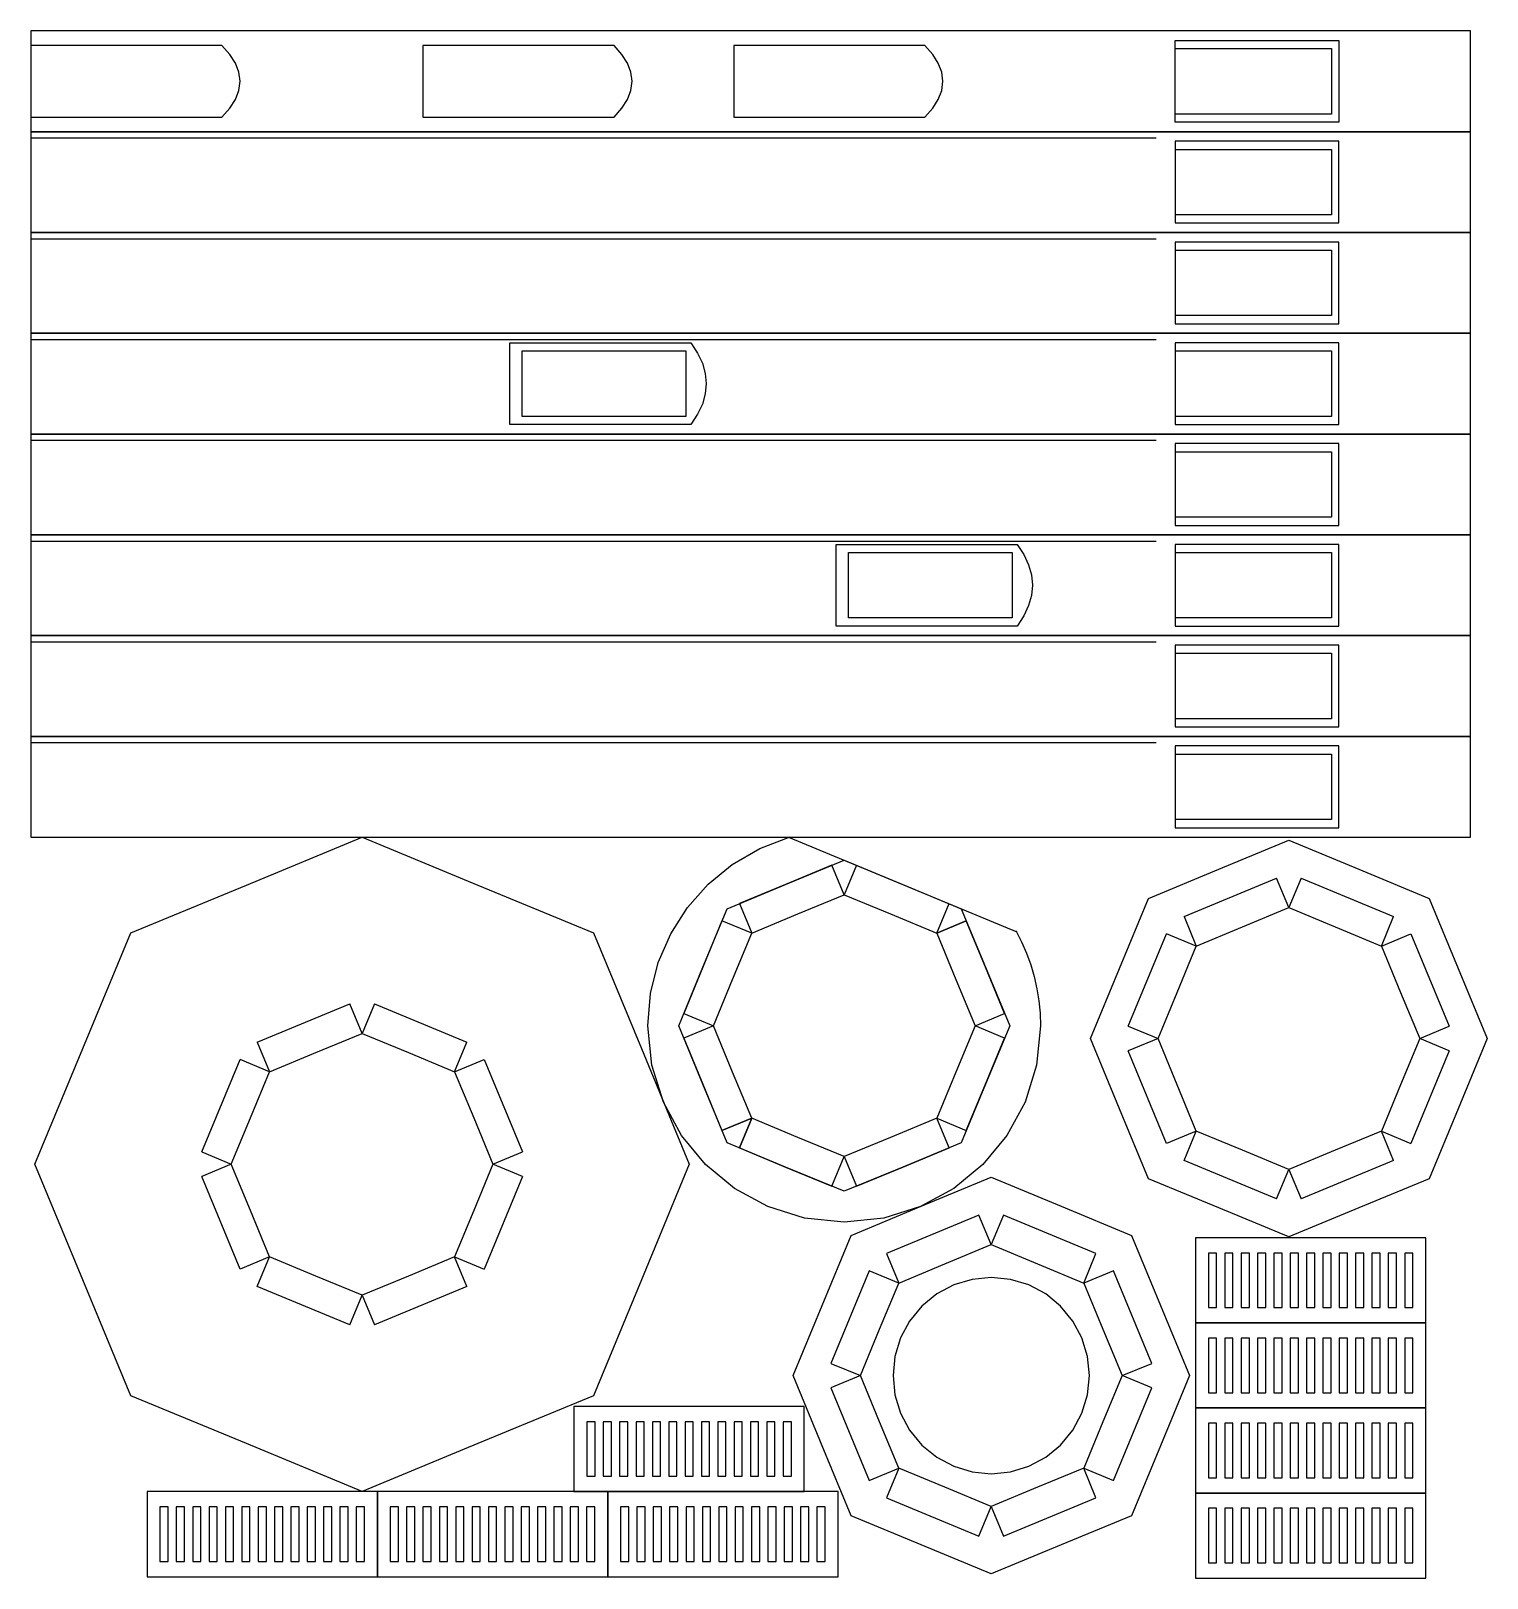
# Model space of a CAD drawing. Extents: x -11.9 to -0.7, y -5.9 to 5.9.
import ezdxf

# ---------------------------------------------------------------- set-up
doc = ezdxf.new("R2010")
doc.units = 0
doc.layers.add('LAYER_1', color=7, linetype='CONTINUOUS')

msp = doc.modelspace()

# ---------------------------------------------------------------- linework, layer by layer
at = {"layer": 'LAYER_1', "color": 1}
for points in [[(-11.875, 5.115), (-0.875, 5.115), (-0.875, 5.885), (-11.875, 5.885), (-11.875, 5.115)], [(-11.875, 5.225), (-10.415, 5.225), (-10.355, 5.294), (-10.312, 5.362), (-10.286, 5.431), (-10.277, 5.5), (-10.286, 5.569), (-10.312, 5.638), (-10.355, 5.706), (-10.415, 5.775), (-11.875, 5.775), (-11.875, 5.225)], [(-8.879, 5.225), (-7.419, 5.225), (-7.359, 5.294), (-7.316, 5.362), (-7.29, 5.431), (-7.281, 5.5), (-7.29, 5.569), (-7.316, 5.638), (-7.359, 5.706), (-7.419, 5.775), (-8.879, 5.775), (-8.879, 5.225)], [(-6.504, 5.225), (-5.044, 5.225), (-4.984, 5.294), (-4.941, 5.362), (-4.915, 5.431), (-4.906, 5.5), (-4.915, 5.569), (-4.941, 5.638), (-4.984, 5.706), (-5.044, 5.775), (-6.504, 5.775), (-6.504, 5.225)], [(-11.875, 4.345), (-0.875, 4.345), (-0.875, 5.115), (-11.875, 5.115), (-11.875, 4.345)], [(-11.875, 3.575), (-0.875, 3.575), (-0.875, 4.345), (-11.875, 4.345), (-11.875, 3.575)], [(-11.875, 2.805), (-0.875, 2.805), (-0.875, 3.575), (-11.875, 3.575), (-11.875, 2.805)], [(-11.875, 2.035), (-0.875, 2.035), (-0.875, 2.805), (-11.875, 2.805), (-11.875, 2.035)], [(-11.875, 1.265), (-0.875, 1.265), (-0.875, 2.035), (-11.875, 2.035), (-11.875, 1.265)], [(-11.875, 0.495), (-0.875, 0.495), (-0.875, 1.265), (-11.875, 1.265), (-11.875, 0.495)], [(-11.875, -0.275), (-0.875, -0.275), (-0.875, 0.495), (-11.875, 0.495), (-11.875, -0.275)], [(-9.344, -0.275), (-8.46, -0.641), (-7.576, -1.007), (-7.21, -1.891), (-6.844, -2.775), (-7.21, -3.659), (-7.576, -4.543), (-8.46, -4.909), (-9.344, -5.275), (-10.228, -4.909), (-11.112, -4.543), (-11.478, -3.659), (-11.844, -2.775), (-11.478, -1.891), (-11.112, -1.007), (-10.228, -0.641), (-9.344, -0.275)], [(-2.262, -0.299), (-1.727, -0.521), (-1.191, -0.743), (-0.969, -1.278), (-0.747, -1.814), (-0.969, -2.35), (-1.191, -2.885), (-1.727, -3.107), (-2.262, -3.329), (-2.798, -3.107), (-3.334, -2.885), (-3.556, -2.35), (-3.777, -1.814), (-3.556, -1.278), (-3.334, -0.743), (-2.798, -0.521), (-2.262, -0.299)], [(-5.66, -0.451), (-5.213, -0.636), (-4.766, -0.822), (-4.581, -1.269), (-4.395, -1.716), (-4.581, -2.163), (-4.766, -2.611), (-5.213, -2.796), (-5.66, -2.981), (-6.108, -2.796), (-6.555, -2.611), (-6.74, -2.163), (-6.925, -1.716), (-6.74, -1.269), (-6.555, -0.822), (-6.108, -0.636), (-5.66, -0.451)], [(-5.66, -0.716), (-5.307, -0.862), (-4.953, -1.009), (-4.807, -1.362), (-4.66, -1.716), (-4.807, -2.07), (-4.953, -2.423), (-5.307, -2.57), (-5.66, -2.716), (-6.014, -2.57), (-6.367, -2.423), (-6.514, -2.07), (-6.66, -1.716), (-6.514, -1.362), (-6.367, -1.009), (-6.014, -0.862), (-5.66, -0.716)], [(-2.262, -0.814), (-1.909, -0.96), (-1.555, -1.107), (-1.409, -1.461), (-1.262, -1.814), (-1.409, -2.168), (-1.555, -2.521), (-1.909, -2.668), (-2.262, -2.814), (-2.616, -2.668), (-2.97, -2.521), (-3.116, -2.168), (-3.262, -1.814), (-3.116, -1.461), (-2.97, -1.107), (-2.616, -0.96), (-2.262, -0.814)], [(-9.344, -1.775), (-8.99, -1.921), (-8.637, -2.068), (-8.49, -2.421), (-8.344, -2.775), (-8.49, -3.129), (-8.637, -3.482), (-8.99, -3.629), (-9.344, -3.775), (-9.697, -3.629), (-10.051, -3.482), (-10.197, -3.129), (-10.344, -2.775), (-10.197, -2.421), (-10.051, -2.068), (-9.697, -1.921), (-9.344, -1.775)], [(-4.536, -2.874), (-4.001, -3.096), (-3.465, -3.318), (-3.243, -3.854), (-3.021, -4.389), (-3.243, -4.925), (-3.465, -5.461), (-4.001, -5.683), (-4.536, -5.904), (-5.072, -5.683), (-5.608, -5.461), (-5.829, -4.925), (-6.051, -4.389), (-5.829, -3.854), (-5.608, -3.318), (-5.072, -3.096), (-4.536, -2.874)], [(-2.976, -3.987), (-1.216, -3.987), (-1.216, -3.337), (-2.976, -3.337), (-2.976, -3.987)], [(-2.877, -3.87), (-2.814, -3.87), (-2.814, -3.453), (-2.877, -3.453), (-2.877, -3.87)], [(-2.752, -3.87), (-2.689, -3.87), (-2.689, -3.453), (-2.752, -3.453), (-2.752, -3.87)], [(-2.627, -3.87), (-2.564, -3.87), (-2.564, -3.453), (-2.627, -3.453), (-2.627, -3.87)], [(-2.502, -3.87), (-2.439, -3.87), (-2.439, -3.453), (-2.502, -3.453), (-2.502, -3.87)], [(-2.377, -3.87), (-2.314, -3.87), (-2.314, -3.453), (-2.377, -3.453), (-2.377, -3.87)], [(-2.252, -3.87), (-2.189, -3.87), (-2.189, -3.453), (-2.252, -3.453), (-2.252, -3.87)], [(-2.127, -3.87), (-2.064, -3.87), (-2.064, -3.453), (-2.127, -3.453), (-2.127, -3.87)], [(-2.002, -3.87), (-1.939, -3.87), (-1.939, -3.453), (-2.002, -3.453), (-2.002, -3.87)], [(-1.877, -3.87), (-1.814, -3.87), (-1.814, -3.453), (-1.877, -3.453), (-1.877, -3.87)], [(-1.752, -3.87), (-1.689, -3.87), (-1.689, -3.453), (-1.752, -3.453), (-1.752, -3.87)], [(-1.627, -3.87), (-1.564, -3.87), (-1.564, -3.453), (-1.627, -3.453), (-1.627, -3.87)], [(-1.502, -3.87), (-1.439, -3.87), (-1.439, -3.453), (-1.502, -3.453), (-1.502, -3.87)], [(-1.377, -3.87), (-1.314, -3.87), (-1.314, -3.453), (-1.377, -3.453), (-1.377, -3.87)], [(-4.536, -3.639), (-4.683, -3.654), (-4.823, -3.696), (-4.953, -3.766), (-5.067, -3.859), (-5.16, -3.973), (-5.229, -4.102), (-5.272, -4.243), (-5.286, -4.389), (-5.272, -4.536), (-5.229, -4.676), (-5.16, -4.806), (-5.067, -4.92), (-4.953, -5.013), (-4.823, -5.082), (-4.683, -5.125), (-4.536, -5.139), (-4.39, -5.125), (-4.249, -5.082), (-4.12, -5.013), (-4.006, -4.92), (-3.913, -4.806), (-3.843, -4.676), (-3.801, -4.536), (-3.786, -4.389), (-3.801, -4.243), (-3.843, -4.102), (-3.913, -3.973), (-4.006, -3.859), (-4.12, -3.766), (-4.249, -3.696), (-4.39, -3.654)], [(-2.976, -4.637), (-1.216, -4.637), (-1.216, -3.987), (-2.976, -3.987), (-2.976, -4.637)], [(-2.877, -4.52), (-2.814, -4.52), (-2.814, -4.103), (-2.877, -4.103), (-2.877, -4.52)], [(-2.752, -4.52), (-2.689, -4.52), (-2.689, -4.103), (-2.752, -4.103), (-2.752, -4.52)], [(-2.627, -4.52), (-2.564, -4.52), (-2.564, -4.103), (-2.627, -4.103), (-2.627, -4.52)], [(-2.502, -4.52), (-2.439, -4.52), (-2.439, -4.103), (-2.502, -4.103), (-2.502, -4.52)], [(-2.377, -4.52), (-2.314, -4.52), (-2.314, -4.103), (-2.377, -4.103), (-2.377, -4.52)], [(-2.252, -4.52), (-2.189, -4.52), (-2.189, -4.103), (-2.252, -4.103), (-2.252, -4.52)], [(-2.127, -4.52), (-2.064, -4.52), (-2.064, -4.103), (-2.127, -4.103), (-2.127, -4.52)], [(-2.002, -4.52), (-1.939, -4.52), (-1.939, -4.103), (-2.002, -4.103), (-2.002, -4.52)], [(-1.877, -4.52), (-1.814, -4.52), (-1.814, -4.103), (-1.877, -4.103), (-1.877, -4.52)], [(-1.752, -4.52), (-1.689, -4.52), (-1.689, -4.103), (-1.752, -4.103), (-1.752, -4.52)], [(-1.627, -4.52), (-1.564, -4.52), (-1.564, -4.103), (-1.627, -4.103), (-1.627, -4.52)], [(-1.502, -4.52), (-1.439, -4.52), (-1.439, -4.103), (-1.502, -4.103), (-1.502, -4.52)], [(-1.377, -4.52), (-1.314, -4.52), (-1.314, -4.103), (-1.377, -4.103), (-1.377, -4.52)], [(-7.725, -5.276), (-5.965, -5.276), (-5.965, -4.626), (-7.725, -4.626), (-7.725, -5.276)], [(-2.976, -5.287), (-1.216, -5.287), (-1.216, -4.637), (-2.976, -4.637), (-2.976, -5.287)], [(-7.626, -5.159), (-7.564, -5.159), (-7.564, -4.742), (-7.626, -4.742), (-7.626, -5.159)], [(-7.501, -5.159), (-7.439, -5.159), (-7.439, -4.742), (-7.501, -4.742), (-7.501, -5.159)], [(-7.376, -5.159), (-7.314, -5.159), (-7.314, -4.742), (-7.376, -4.742), (-7.376, -5.159)], [(-7.251, -5.159), (-7.189, -5.159), (-7.189, -4.742), (-7.251, -4.742), (-7.251, -5.159)], [(-7.126, -5.159), (-7.064, -5.159), (-7.064, -4.742), (-7.126, -4.742), (-7.126, -5.159)], [(-7.001, -5.159), (-6.939, -5.159), (-6.939, -4.742), (-7.001, -4.742), (-7.001, -5.159)], [(-6.876, -5.159), (-6.814, -5.159), (-6.814, -4.742), (-6.876, -4.742), (-6.876, -5.159)], [(-6.751, -5.159), (-6.689, -5.159), (-6.689, -4.742), (-6.751, -4.742), (-6.751, -5.159)], [(-6.626, -5.159), (-6.564, -5.159), (-6.564, -4.742), (-6.626, -4.742), (-6.626, -5.159)], [(-6.501, -5.159), (-6.439, -5.159), (-6.439, -4.742), (-6.501, -4.742), (-6.501, -5.159)], [(-6.376, -5.159), (-6.314, -5.159), (-6.314, -4.742), (-6.376, -4.742), (-6.376, -5.159)], [(-6.251, -5.159), (-6.189, -5.159), (-6.189, -4.742), (-6.251, -4.742), (-6.251, -5.159)], [(-6.126, -5.159), (-6.064, -5.159), (-6.064, -4.742), (-6.126, -4.742), (-6.126, -5.159)], [(-2.877, -5.17), (-2.814, -5.17), (-2.814, -4.753), (-2.877, -4.753), (-2.877, -5.17)], [(-2.752, -5.17), (-2.689, -5.17), (-2.689, -4.753), (-2.752, -4.753), (-2.752, -5.17)], [(-2.627, -5.17), (-2.564, -5.17), (-2.564, -4.753), (-2.627, -4.753), (-2.627, -5.17)], [(-2.502, -5.17), (-2.439, -5.17), (-2.439, -4.753), (-2.502, -4.753), (-2.502, -5.17)], [(-2.377, -5.17), (-2.314, -5.17), (-2.314, -4.753), (-2.377, -4.753), (-2.377, -5.17)], [(-2.252, -5.17), (-2.189, -5.17), (-2.189, -4.753), (-2.252, -4.753), (-2.252, -5.17)], [(-2.127, -5.17), (-2.064, -5.17), (-2.064, -4.753), (-2.127, -4.753), (-2.127, -5.17)], [(-2.002, -5.17), (-1.939, -5.17), (-1.939, -4.753), (-2.002, -4.753), (-2.002, -5.17)], [(-1.877, -5.17), (-1.814, -5.17), (-1.814, -4.753), (-1.877, -4.753), (-1.877, -5.17)], [(-1.752, -5.17), (-1.689, -5.17), (-1.689, -4.753), (-1.752, -4.753), (-1.752, -5.17)], [(-1.627, -5.17), (-1.564, -5.17), (-1.564, -4.753), (-1.627, -4.753), (-1.627, -5.17)], [(-1.502, -5.17), (-1.439, -5.17), (-1.439, -4.753), (-1.502, -4.753), (-1.502, -5.17)], [(-1.377, -5.17), (-1.314, -5.17), (-1.314, -4.753), (-1.377, -4.753), (-1.377, -5.17)], [(-10.987, -5.926), (-9.227, -5.926), (-9.227, -5.276), (-10.987, -5.276), (-10.987, -5.926)], [(-9.227, -5.926), (-7.467, -5.926), (-7.467, -5.276), (-9.227, -5.276), (-9.227, -5.926)], [(-7.467, -5.926), (-5.707, -5.926), (-5.707, -5.276), (-7.467, -5.276), (-7.467, -5.926)], [(-2.976, -5.937), (-1.216, -5.937), (-1.216, -5.287), (-2.976, -5.287), (-2.976, -5.937)], [(-10.889, -5.809), (-10.826, -5.809), (-10.826, -5.392), (-10.889, -5.392), (-10.889, -5.809)], [(-10.764, -5.809), (-10.701, -5.809), (-10.701, -5.392), (-10.764, -5.392), (-10.764, -5.809)], [(-10.639, -5.809), (-10.576, -5.809), (-10.576, -5.392), (-10.639, -5.392), (-10.639, -5.809)], [(-10.514, -5.809), (-10.451, -5.809), (-10.451, -5.392), (-10.514, -5.392), (-10.514, -5.809)], [(-10.389, -5.809), (-10.326, -5.809), (-10.326, -5.392), (-10.389, -5.392), (-10.389, -5.809)], [(-10.264, -5.809), (-10.201, -5.809), (-10.201, -5.392), (-10.264, -5.392), (-10.264, -5.809)], [(-10.139, -5.809), (-10.076, -5.809), (-10.076, -5.392), (-10.139, -5.392), (-10.139, -5.809)], [(-10.014, -5.809), (-9.951, -5.809), (-9.951, -5.392), (-10.014, -5.392), (-10.014, -5.809)], [(-9.889, -5.809), (-9.826, -5.809), (-9.826, -5.392), (-9.889, -5.392), (-9.889, -5.809)], [(-9.764, -5.809), (-9.701, -5.809), (-9.701, -5.392), (-9.764, -5.392), (-9.764, -5.809)], [(-9.639, -5.809), (-9.576, -5.809), (-9.576, -5.392), (-9.639, -5.392), (-9.639, -5.809)], [(-9.514, -5.809), (-9.451, -5.809), (-9.451, -5.392), (-9.514, -5.392), (-9.514, -5.809)], [(-9.389, -5.809), (-9.326, -5.809), (-9.326, -5.392), (-9.389, -5.392), (-9.389, -5.809)], [(-9.129, -5.809), (-9.066, -5.809), (-9.066, -5.392), (-9.129, -5.392), (-9.129, -5.809)], [(-9.004, -5.809), (-8.941, -5.809), (-8.941, -5.392), (-9.004, -5.392), (-9.004, -5.809)], [(-8.879, -5.809), (-8.816, -5.809), (-8.816, -5.392), (-8.879, -5.392), (-8.879, -5.809)], [(-8.754, -5.809), (-8.691, -5.809), (-8.691, -5.392), (-8.754, -5.392), (-8.754, -5.809)], [(-8.629, -5.809), (-8.566, -5.809), (-8.566, -5.392), (-8.629, -5.392), (-8.629, -5.809)], [(-8.504, -5.809), (-8.441, -5.809), (-8.441, -5.392), (-8.504, -5.392), (-8.504, -5.809)], [(-8.379, -5.809), (-8.316, -5.809), (-8.316, -5.392), (-8.379, -5.392), (-8.379, -5.809)], [(-8.254, -5.809), (-8.191, -5.809), (-8.191, -5.392), (-8.254, -5.392), (-8.254, -5.809)], [(-8.129, -5.809), (-8.066, -5.809), (-8.066, -5.392), (-8.129, -5.392), (-8.129, -5.809)], [(-8.004, -5.809), (-7.941, -5.809), (-7.941, -5.392), (-8.004, -5.392), (-8.004, -5.809)], [(-7.879, -5.809), (-7.816, -5.809), (-7.816, -5.392), (-7.879, -5.392), (-7.879, -5.809)], [(-7.754, -5.809), (-7.691, -5.809), (-7.691, -5.392), (-7.754, -5.392), (-7.754, -5.809)], [(-7.629, -5.809), (-7.566, -5.809), (-7.566, -5.392), (-7.629, -5.392), (-7.629, -5.809)], [(-7.369, -5.809), (-7.306, -5.809), (-7.306, -5.392), (-7.369, -5.392), (-7.369, -5.809)], [(-7.244, -5.809), (-7.181, -5.809), (-7.181, -5.392), (-7.244, -5.392), (-7.244, -5.809)], [(-7.119, -5.809), (-7.056, -5.809), (-7.056, -5.392), (-7.119, -5.392), (-7.119, -5.809)], [(-6.994, -5.809), (-6.931, -5.809), (-6.931, -5.392), (-6.994, -5.392), (-6.994, -5.809)], [(-6.869, -5.809), (-6.806, -5.809), (-6.806, -5.392), (-6.869, -5.392), (-6.869, -5.809)], [(-6.744, -5.809), (-6.681, -5.809), (-6.681, -5.392), (-6.744, -5.392), (-6.744, -5.809)], [(-6.619, -5.809), (-6.556, -5.809), (-6.556, -5.392), (-6.619, -5.392), (-6.619, -5.809)], [(-6.494, -5.809), (-6.431, -5.809), (-6.431, -5.392), (-6.494, -5.392), (-6.494, -5.809)], [(-6.369, -5.809), (-6.306, -5.809), (-6.306, -5.392), (-6.369, -5.392), (-6.369, -5.809)], [(-6.244, -5.809), (-6.181, -5.809), (-6.181, -5.392), (-6.244, -5.392), (-6.244, -5.809)], [(-6.119, -5.809), (-6.056, -5.809), (-6.056, -5.392), (-6.119, -5.392), (-6.119, -5.809)], [(-5.994, -5.809), (-5.931, -5.809), (-5.931, -5.392), (-5.994, -5.392), (-5.994, -5.809)], [(-5.869, -5.809), (-5.806, -5.809), (-5.806, -5.392), (-5.869, -5.392), (-5.869, -5.809)], [(-2.877, -5.82), (-2.814, -5.82), (-2.814, -5.403), (-2.877, -5.403), (-2.877, -5.82)], [(-2.752, -5.82), (-2.689, -5.82), (-2.689, -5.403), (-2.752, -5.403), (-2.752, -5.82)], [(-2.627, -5.82), (-2.564, -5.82), (-2.564, -5.403), (-2.627, -5.403), (-2.627, -5.82)], [(-2.502, -5.82), (-2.439, -5.82), (-2.439, -5.403), (-2.502, -5.403), (-2.502, -5.82)], [(-2.377, -5.82), (-2.314, -5.82), (-2.314, -5.403), (-2.377, -5.403), (-2.377, -5.82)], [(-2.252, -5.82), (-2.189, -5.82), (-2.189, -5.403), (-2.252, -5.403), (-2.252, -5.82)], [(-2.127, -5.82), (-2.064, -5.82), (-2.064, -5.403), (-2.127, -5.403), (-2.127, -5.82)], [(-2.002, -5.82), (-1.939, -5.82), (-1.939, -5.403), (-2.002, -5.403), (-2.002, -5.82)], [(-1.877, -5.82), (-1.814, -5.82), (-1.814, -5.403), (-1.877, -5.403), (-1.877, -5.82)], [(-1.752, -5.82), (-1.689, -5.82), (-1.689, -5.403), (-1.752, -5.403), (-1.752, -5.82)], [(-1.627, -5.82), (-1.564, -5.82), (-1.564, -5.403), (-1.627, -5.403), (-1.627, -5.82)], [(-1.502, -5.82), (-1.439, -5.82), (-1.439, -5.403), (-1.502, -5.403), (-1.502, -5.82)], [(-1.377, -5.82), (-1.314, -5.82), (-1.314, -5.403), (-1.377, -5.403), (-1.377, -5.82)]]:
    msp.add_lwpolyline(points, close=True, dxfattribs=at)
at = {"layer": 'LAYER_1', "color": 4}
for points in [[(-3.13, 5.812), (-1.88, 5.812), (-1.88, 5.188), (-3.13, 5.188), (-3.13, 5.812)], [(-3.13, 4.418), (-1.88, 4.418), (-1.88, 5.043), (-3.13, 5.043), (-3.13, 4.418)], [(-3.13, 3.647), (-1.88, 3.647), (-1.88, 4.272), (-3.13, 4.272), (-3.13, 3.647)], [(-6.832, 2.877), (-8.215, 2.877), (-8.215, 3.502), (-6.832, 3.502), (-6.781, 3.424), (-6.744, 3.346), (-6.723, 3.268), (-6.715, 3.19), (-6.723, 3.112), (-6.744, 3.034), (-6.781, 2.956), (-6.832, 2.877)], [(-8.12, 3.44), (-6.87, 3.44), (-6.87, 2.94), (-8.12, 2.94), (-8.12, 3.44)], [(-3.13, 2.877), (-1.88, 2.877), (-1.88, 3.502), (-3.13, 3.502), (-3.13, 2.877)], [(-3.13, 2.107), (-1.88, 2.107), (-1.88, 2.732), (-3.13, 2.732), (-3.13, 2.107)], [(-4.338, 1.337), (-5.722, 1.337), (-5.722, 1.962), (-4.338, 1.962), (-4.287, 1.884), (-4.251, 1.806), (-4.229, 1.728), (-4.222, 1.65), (-4.229, 1.572), (-4.251, 1.494), (-4.287, 1.416), (-4.338, 1.337)], [(-5.627, 1.9), (-4.377, 1.9), (-4.377, 1.4), (-5.627, 1.4), (-5.627, 1.9)], [(-3.13, 1.337), (-1.88, 1.337), (-1.88, 1.962), (-3.13, 1.962), (-3.13, 1.337)], [(-3.13, 0.568), (-1.88, 0.568), (-1.88, 1.192), (-3.13, 1.192), (-3.13, 0.568)], [(-3.13, -0.203), (-1.88, -0.203), (-1.88, 0.422), (-3.13, 0.422), (-3.13, -0.203)]]:
    msp.add_lwpolyline(points, close=True, dxfattribs=at)
for points in [[(-3.13, 5.75), (-1.937, 5.75), (-1.937, 5.25), (-3.13, 5.25)], [(-3.13, 4.98), (-1.937, 4.98), (-1.937, 4.48), (-3.13, 4.48)], [(-3.13, 4.21), (-1.937, 4.21), (-1.937, 3.71), (-3.13, 3.71)], [(-3.13, 3.44), (-1.937, 3.44), (-1.937, 2.94), (-3.13, 2.94)], [(-3.13, 2.67), (-1.937, 2.67), (-1.937, 2.17), (-3.13, 2.17)], [(-3.13, 1.9), (-1.937, 1.9), (-1.937, 1.4), (-3.13, 1.4)], [(-3.13, 1.13), (-1.937, 1.13), (-1.937, 0.63), (-3.13, 0.63)], [(-3.13, 0.36), (-1.937, 0.36), (-1.937, -0.14), (-3.13, -0.14)]]:
    msp.add_lwpolyline(points, dxfattribs=at)
at = {"layer": 'LAYER_1'}
for points in [[(-3.275, 5.065), (-11.875, 5.065)], [(-3.275, 4.295), (-11.875, 4.295)], [(-3.275, 3.525), (-11.875, 3.525)], [(-3.275, 2.755), (-11.875, 2.755)], [(-3.275, 1.985), (-11.875, 1.985)], [(-3.275, 1.215), (-11.875, 1.215)], [(-3.275, 0.445), (-11.875, 0.445)]]:
    msp.add_lwpolyline(points, dxfattribs=at)
at = {"layer": 'LAYER_1', "color": 1}
for points in [[(-4.348, -0.989), (-4.305, -1.074), (-4.267, -1.161), (-4.235, -1.25), (-4.208, -1.34), (-4.187, -1.433), (-4.172, -1.526), (-4.163, -1.621), (-4.16, -1.716), (-4.191, -2.018), (-4.278, -2.3), (-4.416, -2.555), (-4.6, -2.777), (-4.822, -2.96), (-5.076, -3.098), (-5.358, -3.186), (-5.66, -3.216), (-5.963, -3.186), (-6.244, -3.098), (-6.499, -2.96), (-6.721, -2.777), (-6.904, -2.555), (-7.042, -2.3), (-7.13, -2.018), (-7.16, -1.716), (-7.14, -1.47), (-7.081, -1.234), (-6.986, -1.014), (-6.858, -0.813), (-6.7, -0.635), (-6.515, -0.483), (-6.305, -0.362), (-6.074, -0.274)], [(-6.085, -0.275), (-4.341, -0.998)], [(-5.567, -0.49), (-5.66, -0.716), (-5.754, -0.49)], [(-3.063, -0.881), (-2.356, -0.588)], [(-2.169, -0.588), (-2.262, -0.814), (-2.356, -0.588)], [(-2.169, -0.588), (-1.462, -0.881)], [(-6.461, -0.783), (-6.367, -1.009), (-6.594, -0.915)], [(-4.953, -1.009), (-4.859, -0.783)], [(-4.953, -1.009), (-4.727, -0.915)], [(-3.063, -0.881), (-2.97, -1.107), (-3.196, -1.013)], [(-1.555, -1.107), (-1.462, -0.881)], [(-3.489, -1.72), (-3.196, -1.013)], [(-1.555, -1.107), (-1.329, -1.013)], [(-1.329, -1.013), (-1.036, -1.72)], [(-10.145, -1.842), (-9.438, -1.549)], [(-9.25, -1.549), (-9.344, -1.775), (-9.438, -1.549)], [(-9.25, -1.549), (-8.543, -1.842)], [(-6.886, -1.622), (-6.66, -1.716), (-6.886, -1.81)], [(-4.434, -1.81), (-4.66, -1.716), (-4.434, -1.622)], [(-3.489, -1.72), (-3.262, -1.814), (-3.489, -1.908)], [(-1.036, -1.908), (-1.262, -1.814), (-1.036, -1.72)], [(-10.145, -1.842), (-10.051, -2.068), (-10.277, -1.974)], [(-8.637, -2.068), (-8.543, -1.842)], [(-10.57, -2.681), (-10.277, -1.974)], [(-8.637, -2.068), (-8.411, -1.974)], [(-8.411, -1.974), (-8.118, -2.681)], [(-3.196, -2.615), (-3.489, -1.908)], [(-1.036, -1.908), (-1.329, -2.615)], [(-6.461, -2.649), (-6.367, -2.423), (-6.594, -2.517)], [(-4.859, -2.649), (-4.953, -2.423), (-4.727, -2.517)], [(-3.063, -2.747), (-2.97, -2.521), (-3.196, -2.615)], [(-1.462, -2.747), (-1.555, -2.521), (-1.329, -2.615)], [(-10.57, -2.681), (-10.344, -2.775), (-10.57, -2.869)], [(-8.118, -2.869), (-8.344, -2.775), (-8.118, -2.681)], [(-5.754, -2.942), (-5.66, -2.716), (-5.567, -2.942)], [(-2.356, -3.04), (-3.063, -2.747)], [(-2.356, -3.04), (-2.262, -2.814), (-2.169, -3.04)], [(-1.462, -2.747), (-2.169, -3.04)], [(-10.277, -3.576), (-10.57, -2.869)], [(-8.118, -2.869), (-8.411, -3.576)], [(-10.145, -3.708), (-10.051, -3.482), (-10.277, -3.576)], [(-8.543, -3.708), (-8.637, -3.482), (-8.411, -3.576)], [(-9.438, -4.001), (-10.145, -3.708)], [(-9.438, -4.001), (-9.344, -3.775), (-9.25, -4.001)], [(-8.543, -3.708), (-9.25, -4.001)]]:
    msp.add_lwpolyline(points, dxfattribs=at)
at = {"layer": 'LAYER_1'}
for points in [[(-5.66, -0.716), (-5.754, -0.49), (-6.108, -0.636), (-6.461, -0.783), (-6.367, -1.009), (-6.014, -0.862), (-5.66, -0.716)], [(-6.514, -1.362), (-6.367, -1.009), (-6.594, -0.915), (-6.74, -1.269), (-6.886, -1.622), (-6.66, -1.716), (-6.514, -1.362)], [(-4.807, -1.362), (-4.66, -1.716), (-4.434, -1.622), (-4.581, -1.269), (-4.727, -0.915), (-4.953, -1.009), (-4.807, -1.362)], [(-6.367, -2.423), (-6.514, -2.07), (-6.66, -1.716), (-6.886, -1.81), (-6.74, -2.163), (-6.594, -2.517), (-6.367, -2.423)], [(-4.66, -1.716), (-4.807, -2.07), (-4.953, -2.423), (-4.727, -2.517), (-4.581, -2.163), (-4.434, -1.81), (-4.66, -1.716)], [(-6.014, -2.57), (-6.367, -2.423), (-6.461, -2.649), (-6.108, -2.796), (-5.754, -2.942), (-5.66, -2.716), (-6.014, -2.57)], [(-5.307, -2.57), (-5.66, -2.716), (-5.567, -2.942), (-5.213, -2.796), (-4.859, -2.649), (-4.953, -2.423), (-5.307, -2.57)], [(-4.63, -3.163), (-5.337, -3.456), (-5.243, -3.682), (-4.89, -3.536), (-4.536, -3.389), (-4.63, -3.163)], [(-4.443, -3.163), (-4.536, -3.389), (-4.183, -3.536), (-3.829, -3.682), (-3.736, -3.456), (-4.443, -3.163)], [(-5.536, -4.389), (-5.39, -4.036), (-5.243, -3.682), (-5.47, -3.589), (-5.763, -4.296), (-5.536, -4.389)], [(-3.829, -3.682), (-3.683, -4.036), (-3.536, -4.389), (-3.31, -4.296), (-3.603, -3.589), (-3.829, -3.682)], [(-5.243, -5.096), (-5.39, -4.743), (-5.536, -4.389), (-5.763, -4.483), (-5.47, -5.19), (-5.243, -5.096)], [(-3.536, -4.389), (-3.683, -4.743), (-3.829, -5.096), (-3.603, -5.19), (-3.31, -4.483), (-3.536, -4.389)], [(-4.536, -5.389), (-4.89, -5.243), (-5.243, -5.096), (-5.337, -5.323), (-4.63, -5.616), (-4.536, -5.389)], [(-3.829, -5.096), (-4.183, -5.243), (-4.536, -5.389), (-4.443, -5.616), (-3.736, -5.323), (-3.829, -5.096)]]:
    msp.add_lwpolyline(points, close=True, dxfattribs=at)

doc.saveas('drawing.dxf')
